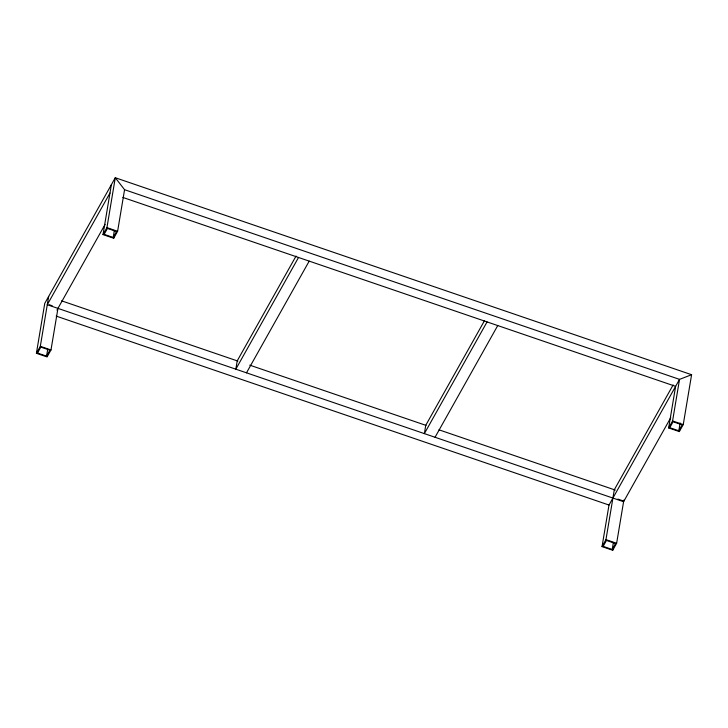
<?xml version="1.0" encoding="UTF-8"?>
<svg xmlns="http://www.w3.org/2000/svg" width="728" height="728" viewBox="0 0 728 728"><rect width="100%" height="100%" fill="white"/><g stroke="black" fill="none" stroke-linecap="round" stroke-linejoin="round"><path stroke-width="1.09" d="M57.949 308.381L50.987 349.959L47.074 356.938L36.4 353.289L44.754 303.394L115.288 177.732L691.6 374.711L683.246 424.606L679.333 431.586L668.659 427.937L675.62 386.359L122.804 197.415M37.492 353.044L40.823 347.11L49.895 350.204L46.565 356.138L37.492 353.044L37.865 350.805M36.4 353.289L40.322 346.31L48.667 296.414M46.565 356.138L47.684 349.476M103.021 234.607L106.934 227.627L115.288 177.732L124.57 189.699L117.608 231.277L113.695 238.256L103.021 234.607L111.366 184.712M113.186 237.455L116.516 231.522L107.444 228.428L104.113 234.361L113.186 237.455L114.296 230.794M113.695 238.256L114.059 236.072M623.869 500.045L616.634 543.288L612.712 550.268L602.038 546.619L608.999 505.041L679.533 379.379L691.6 374.711M602.038 546.619L605.96 539.639L614.305 489.744L673.127 384.957M612.202 549.467L615.533 543.534L606.47 540.431L603.139 546.373L612.202 549.467L613.331 542.751M612.712 550.268L613.085 548.048M668.659 427.937L672.581 420.957L679.533 379.379L124.57 189.699M678.824 430.785L682.154 424.852L673.082 421.749L669.751 427.682L678.824 430.785L680.134 422.95M679.333 431.586L679.706 429.365M109.974 193.029L47.275 304.732L623.587 501.71L670.752 417.681M56.966 310.128L105.114 224.361M296.032 256.074L237.219 360.861L235.826 369.178L298.526 257.475M246.492 372.818L309.2 261.125M484.575 320.52L425.762 425.298L424.369 433.615L487.068 321.913M435.044 437.264L497.743 325.562M106.934 227.627L117.608 231.277M672.581 420.957L683.246 424.606M61.571 300.828L237.901 361.097M249.731 365.137L426.071 425.407M438.966 429.811L615.306 490.08M49.185 304.723L52.216 305.76M617.854 499.09L622.895 500.809M56.183 316.098L608.999 505.041M40.322 346.31L50.987 349.959M605.96 539.639L616.634 543.288"/></g></svg>
